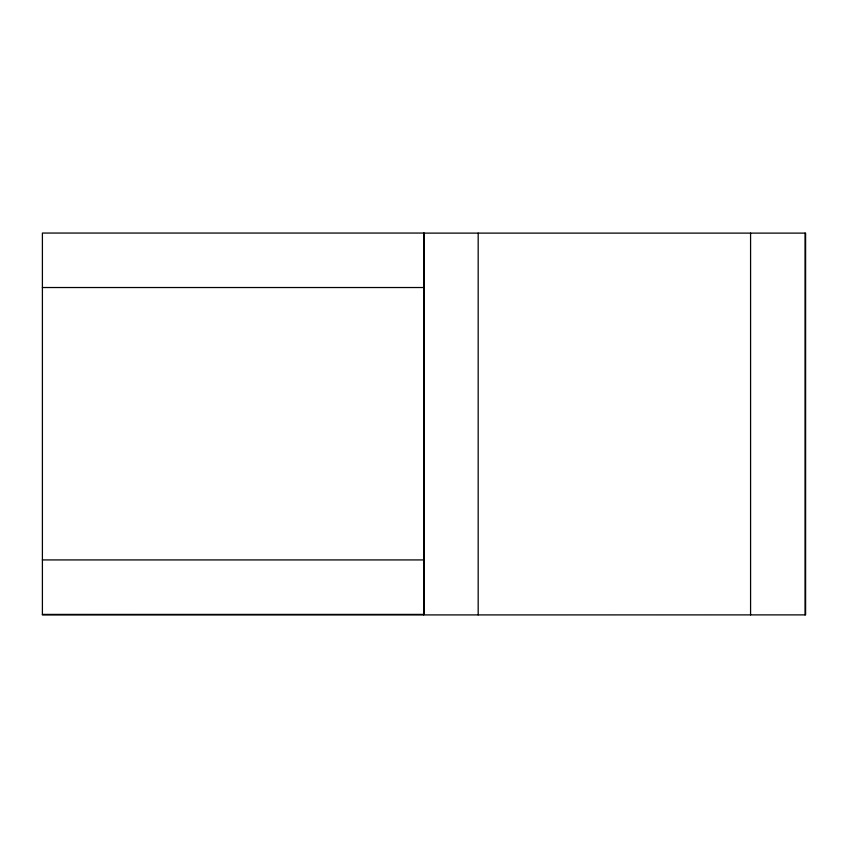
<?xml version="1.0" encoding="UTF-8"?>
<svg xmlns="http://www.w3.org/2000/svg" width="848" height="848" viewBox="0 0 848 848"><rect width="100%" height="100%" fill="white"/><g stroke="black" fill="none" stroke-linecap="round" stroke-linejoin="round"><path stroke-width="1.27" d="M42.4 287.525L424.18 287.525M42.4 559.924L424.18 559.924M42.4 614.408L424.18 614.408L424.18 233.052L42.4 233.052L42.4 614.948L805.6 614.885L805.6 233.115L423.693 233.115L423.693 614.885M805.059 233.115L805.059 614.885M750.575 233.115L750.575 614.885M478.177 233.115L478.177 614.885"/></g></svg>
